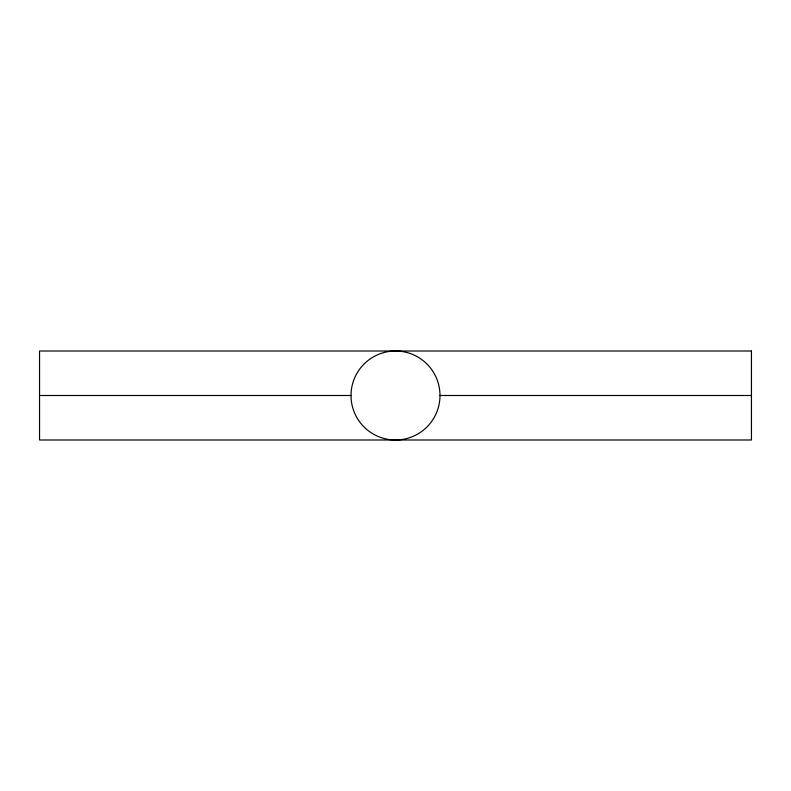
<?xml version="1.0" encoding="UTF-8"?>
<svg xmlns="http://www.w3.org/2000/svg" width="791" height="791" viewBox="0 0 791 791"><rect width="100%" height="100%" fill="white"/><g stroke="black" fill="none" stroke-linecap="round" stroke-linejoin="round"><path stroke-width="1.19" d="M39.55 395.5L351.006 395.5M439.994 395.5A44.494 44.494 0 0 0 373.253 356.968A44.494 44.494 0 0 0 373.253 434.032A44.494 44.494 0 0 0 439.994 395.5L751.45 395.5M751.45 351.006L39.55 351.006L39.55 439.994L751.45 439.994L751.45 351.006"/></g></svg>
